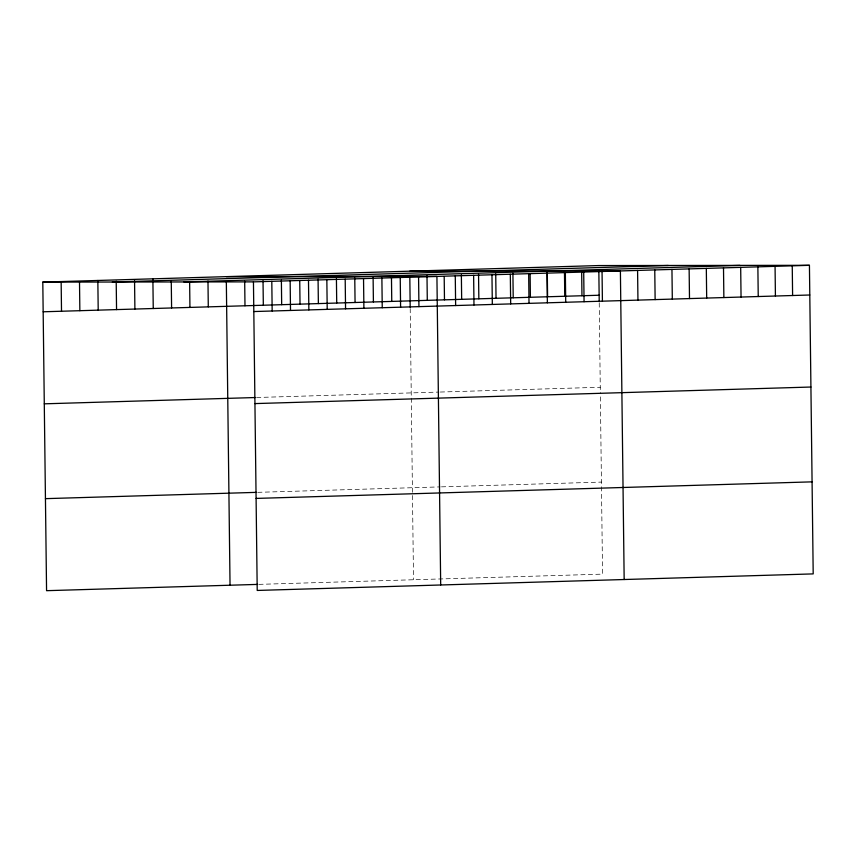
<?xml version="1.0" encoding="UTF-8"?>
<svg xmlns="http://www.w3.org/2000/svg" width="856" height="856" viewBox="0 0 856 856"><rect width="100%" height="100%" fill="white"/><g stroke="black" fill="none" stroke-linecap="round" stroke-linejoin="round"><path stroke-width="0.64" stroke-dasharray="4.28 3.21" d="M256.586 397.505L438.989 392.069M440.316 392.037L600.259 387.265M257.752 492.328L440.155 486.893M441.471 486.85L601.426 482.089M258.876 584.359L602.549 574.13L600.334 392.54M599.232 302.906L600.313 391.224M410.206 308.535L411.276 396.852M411.297 398.168L413.512 579.758"/><path stroke-width="1.28" d="M257.56 584.402L46.566 590.683L42.8 282.106L598.783 265.553L809.434 265.317L813.2 573.895L257.217 590.447L253.451 281.87L809.434 265.317M112.318 282.031L668.29 265.478M183.933 281.956L739.916 265.392M43.164 311.787L599.136 295.234M253.815 311.552L809.797 294.999M44.287 403.829L255.281 397.537M254.938 403.593L810.921 387.03M45.443 498.652L256.436 492.361M256.094 498.417L812.077 481.853M409.746 271.181L620.397 270.945L624.163 579.523M226.273 276.649L436.924 276.413L440.69 584.98M42.8 282.106L253.451 281.87M792.249 265.831L792.603 295.513M775.065 266.344L775.418 296.026M757.87 266.858L758.234 296.54M740.686 267.372L741.05 297.053M723.502 267.875L723.866 297.556M706.318 268.388L706.682 298.07M689.134 268.902L689.497 298.584M671.949 269.415L672.313 299.097M654.765 269.929L655.129 299.611M637.581 270.432L637.945 300.114M602.046 271.491L602.41 301.173M598.836 270.721L599.221 301.622M583.706 272.037L584.07 301.719M581.652 271.224L581.952 295.748M565.356 272.583L565.72 302.264M564.468 271.737L564.767 296.262M547.284 272.251L547.583 296.775M547.005 273.139L547.369 302.821M530.121 274.048L530.399 297.278M528.666 273.685L529.019 303.366M512.915 273.278L513.215 297.792M510.315 274.23L510.679 303.912M495.731 273.781L496.031 298.305M491.965 274.776L492.328 304.458M478.547 274.295L478.846 298.819M473.625 275.322L473.978 305.004M461.363 274.808L461.662 299.333M455.274 275.867L455.638 305.549M444.189 276.616L444.478 299.846M426.994 275.835L427.294 300.349M418.573 276.959L418.937 306.641M409.81 276.349L410.185 307.25M400.234 277.505L400.597 307.186M391.46 276.895L391.759 301.408M381.883 278.05L382.247 307.732M373.109 277.44L373.409 301.954M363.533 278.596L363.896 308.278M354.769 277.986L355.069 302.5M345.193 279.142L345.557 308.823M336.419 278.532L336.718 303.045M326.842 279.687L327.206 309.369M318.068 279.077L318.368 303.591M308.492 280.233L308.856 309.915M299.739 280.918L300.028 304.148M290.152 280.779L290.505 310.46M281.378 280.169L281.678 304.693M271.801 281.324L272.165 311.006M263.027 280.715L263.327 305.239M244.688 281.26L244.987 305.785M226.337 281.806L230.039 585.215M207.976 281.068L208.286 306.876M189.625 281.613L189.936 307.422M171.264 280.864L171.596 307.967M152.882 278.831L153.245 308.513M134.553 280.672L134.895 309.059M116.202 281.217L116.555 309.605M97.841 280.468L98.205 310.15M79.512 282.309L79.854 310.696M61.151 281.56L61.514 311.242"/></g></svg>
